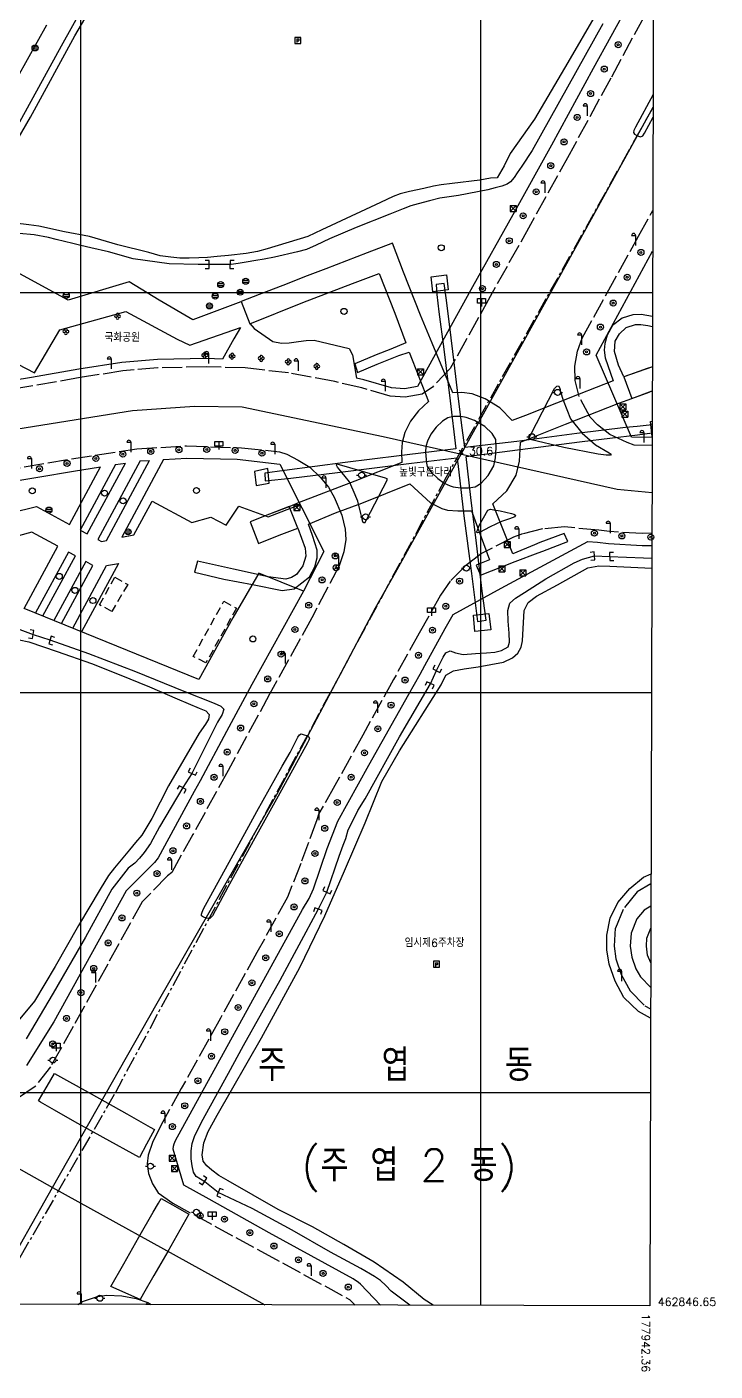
# Model space of a CAD drawing. Extents: x 177485 to 177960, y 562830 to 563419.
# Drawn here: x 177786.6 to 177958.7, y 562830.3 to 563166.4 of the extents above; entities that cross this region are included whole.
import ezdxf

# ---------------------------------------------------------------- set-up
doc = ezdxf.new("R2010")
doc.units = 0
for name, pattern in [('AAA004', [3, 2, -1]), ('AE001', [6, 5, -1]), ('AZ110', [6, 5, -1]), ('EA0018', [6.1, 4, -0.7, 0.7, -0.7])]:
    doc.linetypes.add(name, pattern=pattern)
doc.layers.get('0').update_dxf_attribs({"linetype": 'CONTINUOUS'})
for name, color, linetype in [('A0013115', 1, 'CONTINUOUS'), ('A0013118', 1, 'CONTINUOUS'), ('A0023210', 7, 'CONTINUOUS'), ('A0033324', 1, 'AE001'), ('A0043325', 30, 'CONTINUOUS'), ('A0053326', 30, 'CONTINUOUS'), ('A0063321', 7, 'CONTINUOUS'), ('AEH001', 7, 'CONTINUOUS'), ('AEH002', 3, 'CONTINUOUS'), ('AEH003', 1, 'CONTINUOUS'), ('B0014116', 7, 'AAA004'), ('B0024122', 7, 'CONTINUOUS'), ('C0076116', 7, 'CONTINUOUS'), ('C0223367', 7, 'CONTINUOUS'), ('C0226232', 7, 'CONTINUOUS'), ('C0256324', 1, 'CONTINUOUS'), ('C0393323', 7, 'CONTINUOUS'), ('C0413422', 7, 'CONTINUOUS'), ('C0430230', 7, 'CONTINUOUS'), ('C0433364', 7, 'CONTINUOUS'), ('C0493376', 1, 'CONTINUOUS'), ('C0523121', 1, 'CONTINUOUS'), ('C0536117', 7, 'CONTINUOUS'), ('D0015222', 3, 'CONTINUOUS'), ('D0015223', 3, 'CONTINUOUS'), ('D0023372', 3, 'CONTINUOUS'), ('E0022112', 5, 'CONTINUOUS'), ('F0027132', 7, 'CONTINUOUS'), ('F0027217', 7, 'CONTINUOUS'), ('G0018117', 7, 'EA0018'), ('G0036350', 7, 'AZ110'), ('H0010601', 7, 'CONTINUOUS'), ('H0017334', 7, 'CONTINUOUS'), ('H0037335', 7, 'CONTINUOUS'), ('H0049113', 7, 'CONTINUOUS'), ('H0049145', 7, 'CONTINUOUS'), ('H0049211', 7, 'CONTINUOUS')]:
    doc.layers.add(name, color=color, linetype=linetype)
doc.styles.add('NGSW', font='romans.shx', dxfattribs={"bigfont": 'ngsw.shx'})

# ---------------------------------------------------------------- blocks, each defined once
blk = doc.blocks.new('F0027217')
at = {"layer": 'F0027217'}
for points in [[(0.5, 0.5), (-0.5, -0.5)], [(-0.5, 0.5), (0.5, -0.5)]]:
    blk.add_lwpolyline(points, dxfattribs=at)
blk = doc.blocks.new('D0015222')
at = {"color": 3}
blk.add_circle((0, 0), 0.75, dxfattribs=at)
blk = doc.blocks.new('D0023372')
at = {"layer": 'D0023372'}
for radius in [0.75, 0.25]:
    blk.add_circle((0, 0), radius, dxfattribs=at)
blk = doc.blocks.new('C0223367')
at = {"layer": 'C0223367'}
blk.add_lwpolyline([(-1, 2.5), (0, 2.5), (0, 0)], dxfattribs=at)
blk.add_arc((-0.5, 2.5), 0.5, 0, 180, dxfattribs=at)
blk = doc.blocks.new('C0413422')
at = {"layer": 'C0413422'}
blk.add_lwpolyline([(-1, 2), (1, 2), (1, 0.8), (-1, 0.8)], close=True, dxfattribs=at)
blk.add_lwpolyline([(0, 2), (0, 0)], dxfattribs=at)
blk = doc.blocks.new('C0493376')
at = {"layer": 'C0493376'}
for points in [[(-1.25, 0), (-0.75, 0)], [(0.75, 0), (1.25, 0)]]:
    blk.add_lwpolyline(points, dxfattribs=at)
blk.add_circle((0, 0), 0.75, dxfattribs=at)
blk = doc.blocks.new('AEH002')
at = {"layer": 'AEH002'}
for points in [[(0.75, 0.75), (-0.75, -0.75)], [(-0.75, 0.75), (0.75, 0.75)], [(-0.75, 0.75), (-0.75, -0.75)], [(-0.75, 0.75), (0.75, -0.75)], [(0.75, 0.75), (0.75, -0.75)], [(-0.75, -0.75), (0.75, -0.75)]]:
    blk.add_lwpolyline(points, dxfattribs=at)
blk = doc.blocks.new('C0226232')
for points in [[(-0.71, 0.25), (0.71, 0.25)], [(-0.71, -0.25), (0.71, -0.25)]]:
    blk.add_lwpolyline(points)
blk.add_circle((0, 0), 0.75)
blk = doc.blocks.new('AEH001')
at = {"layer": 'AEH001'}
for points in [[(0.75, 0.75), (-0.75, -0.75)], [(-0.75, 0.75), (0.75, -0.75)], [(-0.75, 0.75), (0.75, 0.75)], [(-0.75, 0.75), (-0.75, -0.75)], [(0.75, 0.75), (0.75, -0.75)], [(-0.75, -0.75), (0.75, -0.75)]]:
    blk.add_lwpolyline(points, dxfattribs=at)
blk = doc.blocks.new('AEH003')
at = {"layer": 'AEH003'}
for points in [[(0.75, 0.75), (-0.75, -0.75)], [(-0.75, 0.75), (0.75, 0.75)], [(-0.75, 0.75), (-0.75, -0.75)], [(-0.75, 0.75), (0.75, -0.75)], [(0.75, 0.75), (0.75, -0.75)], [(-0.75, -0.75), (0.75, -0.75)]]:
    blk.add_lwpolyline(points, dxfattribs=at)
blk = doc.blocks.new('C0256324')
at = {"layer": 'C0256324'}
for points in [[(-0.02, 0.54), (-0.04, 0.13, -0.29), (-0.41, -0.4, 4.28)], [(-0.04, 0.07), (0.17, -0.21, 0.17), (0.4, -0.37, 0.12)]]:
    blk.add_lwpolyline(points, format="xyb", dxfattribs=at)
for points in [[(-0.27, 0.2), (-0.3, 0.04)], [(0.23, 0.16), (0.14, 0.01)]]:
    blk.add_lwpolyline(points, dxfattribs=at)
blk.add_circle((0, 0), 0.75, dxfattribs=at)
blk = doc.blocks.new('D0015223')
at = {"layer": 'D0015223'}
blk.add_circle((0, 0), 0.15, dxfattribs=at)
for centre, radius, start, end in [((-0.44, 0.03), 0.318, 52.64, 300.56), ((0.04, 0.43), 0.322, 327.8, 208.68), ((0.45, -0.01), 0.307, 230.51, 117.37), ((-0.01, -0.43), 0.326, 144.89, 35.11)]:
    blk.add_arc(centre, radius, start, end, dxfattribs=at)
blk = doc.blocks.new('C0433364')
at = {"layer": 'C0433364'}
blk.add_lwpolyline([(-0.75, 0.75), (-0.75, -0.75), (0.75, -0.75), (0.75, 0.75)], close=True, dxfattribs=at)
for points in [[(-0.27, 0.37), (-0.27, -0.54)], [(-0.27, 0.37), (0.25, 0.37)], [(-0.27, -0.08), (0.25, -0.08)]]:
    blk.add_lwpolyline(points, dxfattribs=at)
blk.add_arc((0.08, 0.15), 0.28, 306.83, 53.17, dxfattribs=at)

msp = doc.modelspace()

# ---------------------------------------------------------------- linework, layer by layer
at = {"layer": 'A0013115'}
for points in [[(177830.88, 563236.89), (177834.05, 563235.06), (177841.84, 563230.74), (177844.23, 563229.37), (177854.08, 563224.07), (177871.24, 563214.6), (177887.92, 563205.29), (177902.62, 563197.32), (177915.08, 563190.47), (177929.82, 563182.53), (177934.9, 563179.87), (177936.98, 563171.95), (177928.19, 563155.95), (177917.81, 563136.84), (177908.14, 563119.39), (177898.06, 563101.38), (177884.31, 563076.51), (177881.04, 563075.89), (177877.81, 563076.13), (177870.86, 563078.15), (177869.04, 563078.58)], [(177942.94, 563063.74), (177937.8, 563063.79), (177928.9, 563084.3), (177943.06, 563110.31)], [(177835.56, 563083.33), (177831.49, 563083.48), (177819.27, 563083.26), (177810.35, 563082.46), (177799.61, 563080.78), (177787.74, 563078.7), (177778.5, 563077.23)], [(177771.88, 563051.33), (177780.47, 563052.28), (177798.3, 563055.31), (177805.04, 563056.36)], [(177820.8, 563058.2), (177826.62, 563058.54), (177839.2, 563058.3), (177849.87, 563057.03), (177860.83, 563035.23), (177855.78, 563025.35), (177842.9, 563001.95), (177836.53, 562990.2), (177829.97, 562977.87), (177828.48, 562975.26), (177824.77, 562968.48), (177819.41, 562958.65), (177818.49, 562957.51), (177811.44, 562950.44), (177804.37, 562937.59), (177793.38, 562917.62), (177786.5, 562906.76)], [(177808.76, 563056.94), (177811.24, 563057.33)], [(177814.94, 563057.86), (177817.28, 563057.99)], [(177875.04, 562846.83), (177870.05, 562852.06), (177869.49, 562852.53), (177868.17, 562853.38), (177847.23, 562864.93), (177832.19, 562873.33), (177825.86, 562876.78), (177823.21, 562885.82), (177823.27, 562886.55), (177823.42, 562887.13), (177823.81, 562887.99), (177855.52, 562945.7), (177857.2, 562948.5), (177858.28, 562950.9), (177861.72, 562961.01), (177864.34, 562967.79), (177872.13, 562981.79), (177882.09, 562999.53), (177884.95, 563004.59), (177886.14, 563006.76), (177891.18, 563016.02), (177893.18, 563019.51), (177905.17, 563026.05), (177926.89, 563037.77), (177929.29, 563037.56), (177932.03, 563037.22), (177940.46, 563036.71), (177942.87, 563036.73)], [(177942.55, 562918.57), (177939.5, 562920.27), (177935.89, 562923.77), (177933.65, 562927.85), (177932.19, 562932.08), (177931.58, 562935.62), (177931.61, 562939.32), (177932.47, 562943.53), (177934.34, 562947.45), (177937.32, 562950.96), (177940.73, 562953.82), (177942.65, 562954.67)], [(177942.59, 562932.37), (177941.8, 562934.3), (177941.5, 562936.57), (177941.58, 562938.56), (177942.61, 562941.06)], [(177816.48, 562846.99), (177816.84, 562847.48), (177817.71, 562846.98)]]:
    msp.add_lwpolyline(points, dxfattribs=at)
at = {"layer": 'A0013118'}
for points in [[(177840.08, 563097.64), (177828.14, 563093.17), (177819.71, 563098.04), (177812.21, 563102.61), (177796.94, 563098.03), (177780.27, 563107.11), (177778.37, 563104.29), (177772.88, 563105.24), (177765.16, 563106.95), (177758.37, 563107.9), (177757.24, 563108.16), (177756.59, 563108.49), (177756.26, 563108.86), (177756.3, 563109.38), (177756.68, 563110.34), (177765.15, 563123.68), (177773.84, 563136.92), (177784.33, 563153.91), (177791.61, 563166.9)], [(177778.5, 563077.23), (177782.24, 563083.16), (177788.55, 563079.89), (177794.83, 563090.65), (177811.33, 563095.27), (177824.23, 563088.35), (177827.35, 563086.82), (177840.01, 563091.24), (177838.36, 563088.43), (177835.56, 563083.33)], [(177842.37, 563092.27), (177843.44, 563091), (177848.12, 563087.71), (177850.31, 563087.3), (177852.18, 563087.36), (177854.52, 563087.7), (177856.47, 563088.01), (177858.47, 563088.04), (177867.19, 563086.01), (177868.02, 563084.43), (177869.04, 563078.57)], [(177771.88, 563051.33), (177772.53, 563049.18), (177772.63, 563048.07), (177772.62, 563046.97), (177772.51, 563046.02), (177772.22, 563045.21), (177771.92, 563044.55), (177776.09, 563043.31), (177789.03, 563046.48), (177797.3, 563042.02), (177805.04, 563056.36)], [(177808.76, 563056.94), (177799.94, 563040.59), (177801.7, 563039.64), (177811.24, 563057.33)], [(177814.94, 563057.86), (177804.34, 563038.22), (177805.25, 563037.73), (177806.49, 563037.99), (177817.28, 563057.99)], [(177820.8, 563058.2), (177810.33, 563038.79), (177813.4, 563039.42), (177817.93, 563047.81), (177827.83, 563042.47), (177832.65, 563043.79), (177836.41, 563041.85), (177839.61, 563046.56), (177846.93, 563043.93), (177854.93, 563046.97)], [(177855.78, 563025.35), (177844.61, 563029.82), (177838.1, 563018.62), (177829.63, 563003.27), (177785.95, 563021), (177794.35, 563036.53), (177787.84, 563040.05), (177774.45, 563036.37), (177767.38, 563039.56), (177763.66, 563038.13), (177759.94, 563038.47), (177758.09, 563039.08), (177756.55, 563040.01), (177755.42, 563041.04), (177754.68, 563042.05), (177754.19, 563043.03), (177753.27, 563044.5), (177751.54, 563050.46)], [(177790.61, 563019.11), (177798.75, 563034.15), (177796.99, 563035.1), (177788.74, 563019.87)], [(177795.27, 563017.22), (177803.14, 563031.77), (177801.38, 563032.72), (177793.4, 563017.97)], [(177798.07, 563016.08), (177806.54, 563031.74), (177809.55, 563032.26), (177800.3, 563015.17)]]:
    msp.add_lwpolyline(points, dxfattribs=at)
at = {"layer": 'A0023210'}
for points in [[(177776.38, 562847.09), (177777.39, 562848.91), (177779.96, 562853.09), (177793.02, 562876.25), (177819.17, 562922.36), (177849.11, 562974.51), (177873.8, 563021.18), (177878.76, 563029.98), (177919.85, 563104.09), (177943.16, 563146.28)], [(177942.9, 563049.92), (177934.21, 563050.7), (177875.68, 563063.86), (177840.46, 563071.31), (177828.52, 563071.5), (177813, 563070.39), (177782.29, 563065.52), (177765.3, 563063.68), (177745.65, 563063.04), (177727.52, 563064.05), (177720.66, 563065.4), (177697.17, 563071.72), (177661.31, 563086.79), (177657.71, 563085.85), (177654.54, 563082.78), (177621.11, 563021.7), (177599.17, 562984.75)], [(177501.72, 563039.41), (177513.06, 563033.13), (177559.68, 563007.47), (177599.17, 562984.75), (177647.08, 562956.68), (177664.95, 562947.14), (177720.91, 562916.81), (177793.02, 562876.25), (177833.42, 562853.88), (177846.14, 562846.91)], [(177942.63, 562946.59), (177940.91, 562945.59), (177939.14, 562943.4), (177937.65, 562939.8), (177937.47, 562936.59), (177937.84, 562933.86), (177938.88, 562930.94), (177940.01, 562928.9), (177942.57, 562926.27)]]:
    msp.add_lwpolyline(points, dxfattribs=at)
at = {"layer": 'A0033324'}
for points in [[(177940.83, 563168.8), (177932.58, 563153.55), (177922.19, 563134.43), (177912.51, 563116.96), (177902.43, 563098.95), (177892.48, 563080.96), (177887.99, 563076.35), (177885.46, 563074.59), (177881.16, 563073.78), (177877.44, 563074.05), (177870.33, 563076.12), (177863.58, 563077.69), (177852.05, 563079.86), (177841.23, 563081.11), (177831.47, 563081.38), (177819.38, 563081.16), (177810.61, 563080.37), (177799.95, 563078.71), (177788.09, 563076.63), (177777.43, 563074.94)], [(177942.93, 563061.74), (177938.4, 563061.78), (177936.65, 563062.49), (177932.36, 563064.45), (177929.29, 563066.93), (177927.47, 563068.78), (177924.68, 563073.96), (177923.69, 563077.99), (177923.64, 563081.55), (177924.3, 563085.28), (177925.48, 563088.58), (177931.6, 563099.75), (177939.51, 563114.05), (177943.09, 563120.46)], [(177780.04, 563055.35), (177797.8, 563058.37), (177814.15, 563060.92), (177826.56, 563061.64), (177840.3, 563061.14), (177849.76, 563060.17), (177851.62, 563059.58), (177854.41, 563058.08), (177857.39, 563056.28), (177859.92, 563053.79), (177861.99, 563051.35), (177863.47, 563048.79), (177865.37, 563044.28), (177866.17, 563040.83), (177866.37, 563038.25), (177865.85, 563035.18), (177864.68, 563031.65), (177857.83, 563018.63), (177847.29, 562999.55), (177836.96, 562980.52), (177828.12, 562964.52), (177822.83, 562955.02), (177821.81, 562954.11), (177815.47, 562947.65), (177806.84, 562932.1), (177798.23, 562916.48), (177792.52, 562906.43), (177788.67, 562901.45), (177784.48, 562898.64)], [(177942.88, 563039.81), (177940.54, 563039.71), (177932.31, 563040.21), (177929.61, 563040.54), (177921.06, 563041.36), (177915.54, 563040.89), (177910.51, 563039.64), (177908.29, 563038.85), (177900.27, 563034.71), (177896.09, 563031.52), (177892.47, 563027.82), (177890.06, 563024.31), (177884.71, 563014.85), (177878.27, 563003.21), (177870.58, 562989.32), (177863.64, 562976.75), (177859.65, 562969.71), (177859.1, 562968.12), (177855.07, 562957.25), (177851.81, 562948.85), (177844.1, 562934.95), (177835.05, 562918.57), (177825.23, 562900.97), (177820.01, 562891.57), (177818.04, 562887.45), (177816.91, 562884.35), (177816.73, 562882.13), (177817.04, 562879.73), (177818.04, 562877.19), (177819.43, 562874.94), (177823.09, 562872.32), (177845.27, 562860.24), (177867.3, 562848.24), (177868.65, 562846.85)], [(177942.64, 562952.11), (177939.2, 562950.11), (177935.66, 562945.73), (177933.72, 562941.04), (177933.43, 562936.61), (177933.87, 562933.41), (177935.18, 562929.52), (177937.44, 562925.43), (177941.09, 562921.68), (177942.56, 562920.92)], [(177799.33, 562847.03), (177800.51, 562847.73), (177804.26, 562848.98), (177806.65, 562849.35), (177810.37, 562849.17), (177813.91, 562848.48), (177816.84, 562847.48)]]:
    msp.add_lwpolyline(points, dxfattribs=at)
at = {"layer": 'A0043325'}
for points in [[(177790, 562897.59), (177789.5, 562897.88), (177791.66, 562901.56), (177793.51, 562904.71), (177802.68, 562899.68), (177811.6, 562894.65), (177817.46, 562891.36), (177818.55, 562890.75), (177816.55, 562887.07), (177814.75, 562883.75), (177805.68, 562888.71), (177798.63, 562892.69), (177793.49, 562895.59), (177790, 562897.59)], [(177819.54, 562872.31), (177820.21, 562873.46), (177823.79, 562871.45), (177827.14, 562869.57), (177821.84, 562860.24), (177818.33, 562854.2), (177815.79, 562849.7), (177814.97, 562848.26), (177807.6, 562851.46), (177810.89, 562857.17), (177814.63, 562863.83), (177818.23, 562870.05), (177819.54, 562872.31)]]:
    msp.add_lwpolyline(points, dxfattribs=at)
at = {"layer": 'A0053326'}
for points in [[(177918.53, 563075.94), (177919.1, 563076.55), (177919.54, 563076.66), (177919.89, 563076.06), (177920.05, 563075.17), (177920.68, 563073.09), (177922.53, 563068.41), (177925.47, 563064.83), (177928.81, 563061.87), (177932.16, 563059.91), (177932.69, 563059.53), (177932.49, 563059.28), (177931.43, 563059.31), (177929.47, 563059.55), (177920.86, 563061.25), (177912.44, 563063.21), (177912.13, 563063.54), (177912.5, 563064.28), (177918.53, 563075.94)], [(177864.67, 563055.82), (177864.26, 563056.33), (177864, 563056.78), (177864.12, 563057.11), (177876.21, 563053.67), (177876.57, 563053.44), (177876.57, 563053.02), (177871.4, 563043.04), (177871, 563042.32), (177870.64, 563042.56), (177870.43, 563043.43), (177870.11, 563044.71), (177869.34, 563047.85), (177868.22, 563050.53), (177867.24, 563052.61), (177866.18, 563053.97), (177864.67, 563055.82)], [(177899.76, 563039.98), (177899.33, 563039.91), (177899.02, 563040.07), (177899.27, 563040.53), (177899.7, 563041.7), (177901.83, 563045.6), (177902.49, 563045.82), (177903.38, 563045.66), (177904.95, 563045.37), (177907.8, 563044.75), (177908.37, 563044.58), (177908.75, 563044.28), (177908.59, 563043.9), (177907.24, 563043.41), (177905.28, 563042.73), (177902.46, 563041.42), (177899.76, 563039.98)]]:
    msp.add_lwpolyline(points, dxfattribs=at)
at = {"layer": 'A0063321'}
for points in [[(177943.02, 563093.99), (177940.16, 563094.49), (177938.07, 563094.39), (177935.42, 563093.57), (177933.01, 563091.69), (177931.67, 563089.35), (177931.09, 563087.27), (177930.96, 563085.6), (177931.15, 563083.68), (177933.18, 563077.9), (177924.69, 563074.55), (177918.99, 563072.31), (177911.31, 563069.19), (177907.9, 563067.94), (177904.88, 563071.16), (177901.16, 563073.41), (177897.94, 563074.62), (177895.35, 563074.98), (177893.07, 563074.87), (177887.93, 563087.31), (177885.06, 563094.31), (177880.74, 563105.04), (177878, 563112.35), (177871.67, 563109.9), (177861.32, 563105.87), (177856.73, 563104.17), (177850.58, 563101.7), (177844.73, 563099.49), (177840.23, 563097.69), (177842.4, 563092.13), (177855.64, 563097.5), (177867.99, 563102.2), (177874.71, 563104.77), (177878.57, 563094.82), (177881.35, 563087.41), (177877.64, 563085.85), (177873.95, 563084.4), (177868.57, 563082.16), (177869.3, 563080.02), (177874.23, 563082.06), (177879.57, 563084.24), (177882.22, 563085.05), (177887.05, 563072.7), (177884.54, 563070.39), (177882.49, 563067.8), (177881.1, 563064.95), (177880.43, 563062.47), (177880.27, 563060.17), (177880.38, 563057.45), (177868.61, 563052.82), (177854.72, 563047.51), (177852.33, 563046.52), (177847.25, 563044.57), (177842.44, 563042.67), (177844.55, 563037.22), (177849.68, 563039.29), (177854.35, 563041.06), (177856.19, 563036.03), (177856.39, 563034.04), (177855.63, 563031.61), (177854.04, 563029.5), (177852.8, 563028.7), (177851.34, 563028.3), (177846.98, 563028.88), (177838.26, 563030.84), (177829.26, 563032.83), (177828.49, 563030.03), (177835.83, 563028.34), (177843.06, 563026.95), (177850.41, 563025.45), (177853.41, 563025.93), (177857.28, 563028.93), (177858.57, 563031.4), (177859.2, 563033.65), (177859.21, 563035.53), (177857.99, 563039.21), (177857.04, 563042.08), (177863.8, 563044.91), (177870.35, 563047.34), (177882.38, 563052.13), (177887.53, 563047.36), (177890.37, 563045.94), (177891.8, 563045.6), (177894.38, 563045.42), (177895.92, 563045.38), (177897.77, 563045.36), (177902.26, 563033.13), (177898.98, 563031.81), (177900, 563029.29), (177908.71, 563032.7), (177914.44, 563034.93), (177915.64, 563035.34), (177921.88, 563037.74), (177920.95, 563039.75), (177914.84, 563037.49), (177913.55, 563036.92), (177908.12, 563034.67), (177903.13, 563047.15), (177906.61, 563050.42), (177908.98, 563054.35), (177909.76, 563057.79), (177909.91, 563060.84), (177910.02, 563062.59), (177921.28, 563067.05), (177934.6, 563072.33), (177937.86, 563073.45), (177942.15, 563075.08), (177942.97, 563075.38)], [(177942.99, 563081.43), (177941.43, 563080.88), (177939.59, 563080.23), (177935.84, 563078.88), (177934.49, 563081.84), (177933.49, 563085.2), (177933.7, 563087.85), (177934.8, 563089.64), (177936.43, 563091.24), (177938.76, 563091.98), (177940.1, 563091.97), (177941.84, 563091.7), (177943.01, 563091.44)], [(177886.72, 563056.46), (177887.89, 563054.87), (177889.33, 563053.5), (177890.98, 563052.34), (177892.43, 563051.62), (177893.2, 563051.37), (177895.04, 563051.16), (177897, 563051.16), (177898.69, 563051.43), (177900.21, 563052.32), (177901.9, 563054.23), (177903.34, 563056.62), (177903.79, 563058.61), (177903.92, 563061.18), (177903.82, 563063.21), (177902.97, 563064.75), (177901.07, 563066.45), (177898.53, 563067.99), (177896.45, 563068.77), (177895.08, 563068.96), (177893.25, 563068.99), (177891.85, 563068.62), (177890.55, 563067.85), (177888.95, 563066.3), (177887.6, 563064.59), (177886.74, 563062.83), (177886.37, 563061.47), (177886.28, 563060.08), (177886.51, 563057.35), (177886.72, 563056.46)]]:
    msp.add_lwpolyline(points, dxfattribs=at)
at = {"layer": 'B0014116'}
for points in [[(177808.63, 563028.84), (177811.83, 563026.99), (177807.87, 563020.24), (177804.81, 563021.9), (177808.63, 563028.84)], [(177835.89, 563022.79), (177839, 563021.07), (177831.38, 563007.38), (177828.21, 563009.01), (177835.89, 563022.79)]]:
    msp.add_lwpolyline(points, dxfattribs=at)
at = {"layer": 'B0024122'}
msp.add_lwpolyline([(177816.51, 562846.99), (177816.85, 562847.46), (177817.66, 562846.98)], dxfattribs=at)
at = {"layer": 'C0076116'}
for points in [[(177831.2, 563105.97), (177832.2, 563105.96), (177832.22, 563107.96), (177831.22, 563107.97)], [(177838.46, 563107.98), (177837.46, 563108.01), (177837.4, 563106.01), (177838.4, 563105.98)], [(177927.64, 563033.03), (177928.64, 563033.14), (177928.4, 563035.13), (177927.41, 563035.01)], [(177933.31, 563034.96), (177932.31, 563034.95), (177932.34, 563032.95), (177933.34, 563032.96)], [(177787.01, 563013.69), (177787.99, 563013.49), (177788.39, 563015.45), (177787.41, 563015.65)], [(177793.61, 563013.77), (177792.66, 563014.06), (177792.08, 563012.15), (177793.03, 563011.86)], [(177888.57, 563006.82), (177888.11, 563005.93), (177889.89, 563005.02), (177890.35, 563005.91)], [(177888, 563000.87), (177888.44, 563001.78), (177886.63, 563002.64), (177886.2, 563001.74)], [(177827.41, 562981.08), (177826.97, 562980.18), (177828.76, 562979.29), (177829.2, 562980.18)], [(177825.95, 562974.84), (177826.43, 562975.72), (177824.68, 562976.69), (177824.2, 562975.81)], [(177861.03, 562951.37), (177860.63, 562950.45), (177862.46, 562949.65), (177862.86, 562950.57)], [(177860.15, 562944.54), (177860.47, 562945.49), (177858.58, 562946.14), (177858.26, 562945.19)], [(177829.7, 562877.46), (177830.55, 562876.92), (177831.62, 562878.61), (177830.77, 562879.15)], [(177835.75, 562875.62), (177834.82, 562875.99), (177834.07, 562874.14), (177835, 562873.76)]]:
    msp.add_lwpolyline(points, dxfattribs=at)
at = {"layer": 'C0393323'}
for points in [[(177942.99, 563081.42), (177935.84, 563078.88), (177937.86, 563073.45), (177942.97, 563075.37)], [(177842.44, 563042.67), (177844.55, 563037.22), (177849.68, 563039.29), (177854.35, 563041.06), (177852.18, 563046.46), (177847.25, 563044.57), (177842.44, 563042.67)]]:
    msp.add_lwpolyline(points, dxfattribs=at)
at = {"layer": 'C0430230'}
for points in [[(177775.98, 563123.88), (177787.54, 563143.85), (177798.65, 563164.16), (177812.22, 563187.33)], [(177928.98, 563169.62), (177921.85, 563157.46), (177913.53, 563143.27), (177907.41, 563134.71), (177905.96, 563131.68)], [(177905.96, 563131.68), (177904.22, 563128.68), (177902.52, 563128.52), (177899.88, 563128.08), (177892.94, 563127.25), (177890.18, 563126.87), (177888.25, 563126.57), (177885.82, 563126), (177882.31, 563125.26), (177879.95, 563124.63), (177878.23, 563124), (177874.99, 563122.51), (177862.67, 563116.7), (177860.4, 563115.61), (177856.9, 563113.94), (177846.72, 563110.87), (177844.27, 563110.22), (177841.41, 563109.75), (177837.06, 563109.22), (177834.17, 563108.97), (177831.8, 563108.73), (177829.62, 563108.63), (177827.18, 563108.54), (177824.84, 563108.59), (177822.62, 563108.85), (177819.91, 563109.17), (177817.07, 563109.94), (177809.39, 563111.89), (177802.29, 563113.94), (177796.05, 563115.14), (177789.65, 563116.54), (177787.15, 563116.9), (177783.72, 563117.28)], [(177888.19, 562846.79), (177885.9, 562848.27), (177880.72, 562852.54), (177873.44, 562857.56), (177865.84, 562862), (177858.06, 562866.38), (177849.42, 562870.74), (177836.96, 562877.91), (177834.57, 562879.25), (177832.89, 562880.57), (177831.61, 562881.67), (177830.67, 562882.81), (177830.44, 562884.37), (177830.85, 562887.37), (177831.96, 562890.26), (177834.2, 562894.3), (177845.24, 562913.68), (177854.88, 562931.2), (177861.1, 562944.19), (177866.03, 562955.4), (177871.18, 562967.43), (177875.36, 562977.76), (177879.78, 562985.41), (177890.23, 563001.93), (177891.39, 563004.35), (177893.25, 563005.37), (177895.9, 563005.88), (177899.46, 563006.44), (177905.79, 563007.59), (177908.04, 563008.66), (177909.37, 563009.84), (177910.18, 563011.28), (177910.56, 563012.89), (177910.9, 563020.47), (177911.97, 563022.52), (177913.99, 563024.05), (177919.26, 563026.9), (177926.87, 563031.16), (177929.59, 563031.65), (177932.39, 563031.58), (177942.85, 563031.07)], [(177779.77, 563014.15), (177787.11, 563012.66), (177794.22, 563010.27), (177802.79, 563007.23), (177809.7, 563004.52), (177817.29, 563001.38), (177824.22, 562998.39), (177829.69, 562996.09), (177831.36, 562995.4), (177832.23, 562994.52), (177832.04, 562993.29), (177831.29, 562992.07), (177829.72, 562989.84), (177822.05, 562976.61), (177817.89, 562968.51), (177815.4, 562964.34), (177813.77, 562962.46), (177812.24, 562960.65), (177808.49, 562956.19), (177807, 562954.21), (177804.96, 562950.85), (177799.55, 562941.73), (177793.69, 562931.52), (177788.49, 562922.81), (177780.67, 562913.43)]]:
    msp.add_lwpolyline(points, dxfattribs=at)
at = {"layer": 'C0523121'}
for points in [[(177943.17, 563149.48), (177938.75, 563141.27), (177938.36, 563140.47), (177938.3, 563139.95), (177938.55, 563139.52), (177939.27, 563139.18), (177940.05, 563138.92), (177940.63, 563139.11), (177940.99, 563139.8), (177943.15, 563143.78)], [(177854.4, 562988.8), (177854.74, 562989.43), (177855.16, 562989.65), (177855.91, 562989.44), (177856.57, 562989.22), (177857.1, 562988.91), (177857.27, 562988.56), (177857.14, 562988.09), (177856.79, 562987.38), (177850.28, 562975.54), (177843.62, 562963.53), (177836.87, 562951.35), (177832.99, 562944.19), (177832.4, 562943.49), (177831.5, 562943.6), (177830.75, 562943.83), (177830.29, 562944.16), (177830.28, 562944.59), (177830.45, 562945.1), (177830.78, 562945.86), (177837.7, 562958.52), (177844.14, 562970.25), (177850.47, 562981.56), (177852.42, 562985), (177854.4, 562988.8)]]:
    msp.add_lwpolyline(points, dxfattribs=at)
at = {"layer": 'C0536117'}
for points in [[(177887.69, 563103.93), (177891.54, 563104.41), (177891.98, 563100.62), (177888.14, 563100.17), (177887.69, 563103.93)], [(177942.95, 563066.86), (177939.15, 563066.47), (177936.3, 563066.23), (177924.12, 563064.69), (177909.08, 563062.74), (177896.14, 563061.21), (177895.42, 563066.15), (177894.47, 563074.05), (177893.46, 563082.52), (177892.32, 563091.39), (177891.47, 563098.61), (177890.94, 563102.22), (177888.9, 563102.02), (177889.08, 563099.49), (177889.62, 563095.15), (177890.87, 563085.81), (177892.46, 563072.93), (177893.86, 563060.93), (177879.67, 563059.13), (177866.17, 563057.5), (177851.02, 563055.5), (177846.11, 563054.8), (177846.22, 563052.9), (177852.59, 563053.6), (177864.24, 563055), (177882.77, 563057.32), (177894.11, 563058.64), (177894.35, 563057.24), (177895.89, 563044.14), (177897.75, 563029.77), (177898.65, 563022.36), (177899.27, 563017.73), (177901.42, 563018.07), (177900.44, 563025.3), (177899.03, 563037.28), (177897.6, 563048.77), (177896.43, 563058.98), (177911.83, 563060.99), (177925.48, 563062.76), (177939.31, 563064.39), (177942.94, 563064.87)], [(177942.94, 563063.99), (177942.91, 563063.99), (177942.55, 563067.75), (177942.95, 563067.8)], [(177843.55, 563055.25), (177843.97, 563051.7), (177847.2, 563052.33), (177846.82, 563055.96), (177843.55, 563055.25)], [(177898.27, 563019.29), (177902.13, 563019.76), (177902.63, 563015.69), (177898.6, 563015.24), (177898.27, 563019.29)]]:
    msp.add_lwpolyline(points, dxfattribs=at)
at = {"layer": 'E0022112'}
for points in [[(177776.76, 563128.04), (177795.29, 563161.68), (177814.39, 563195.99)], [(177930.58, 563167.16), (177912.92, 563135.44), (177910.34, 563131.54), (177909.21, 563129.93), (177908.46, 563128.74), (177907.52, 563127.64), (177906.67, 563127.07), (177905.32, 563126.57), (177903.65, 563126.13), (177901.85, 563125.67), (177894.54, 563124.21), (177889.87, 563123.52), (177887.31, 563122.91), (177884.48, 563122.15), (177882.59, 563121.61), (177880.73, 563120.93), (177877.37, 563119.59), (177868.96, 563116.2), (177862.3, 563113.39), (177858.96, 563111.85), (177856.49, 563110.76), (177854.31, 563110.12), (177848.55, 563108.79), (177845.92, 563108.34), (177843.84, 563107.96), (177841.42, 563107.58), (177839.46, 563107.19), (177837.69, 563107), (177834.41, 563106.97), (177832.37, 563106.95), (177829.48, 563106.99), (177822.19, 563107.13), (177813.21, 563108.36), (177807, 563110.15), (177802.63, 563111.12), (177800.12, 563111.7), (177798.08, 563112.22), (177793.95, 563113.25), (177792.03, 563113.7), (177788.47, 563114.38), (177784.7, 563114.73)], [(177882.37, 562846.81), (177877.66, 562850.36), (177876.36, 562851.78), (177875.02, 562853.02), (177873.55, 562853.98), (177870.13, 562855.97), (177862.55, 562860.05), (177852.96, 562865.61), (177842.93, 562870.99), (177834.44, 562874.97), (177831.13, 562877.68), (177828.93, 562879.01), (177828.3, 562880.05), (177827.93, 562881.68), (177827.73, 562883.41), (177827.72, 562885.4), (177827.95, 562887.27), (177828.56, 562888.97), (177830.31, 562892.57), (177837.01, 562904.84), (177840.81, 562911.77), (177849.96, 562928.1), (177859.46, 562945.76), (177861.59, 562950.05), (177864.73, 562959.05), (177865.69, 562961.8), (177866.35, 562963.45), (177866.97, 562965.66), (177868.07, 562967.89), (177869.34, 562970.48), (177871.21, 562973.37), (177879.77, 562988.94), (177887.53, 563002.19), (177889.01, 563005.49), (177890.67, 563008.82), (177891.34, 563009.88), (177892.4, 563010.42), (177893.79, 563009.94), (177895.72, 563009.48), (177898.77, 563009.76), (177901.52, 563009.86), (177903.62, 563010.09), (177905.28, 563010.52), (177906.95, 563011.36), (177907.31, 563012.55), (177907.15, 563014.8), (177906.91, 563017.78), (177906.89, 563020.49), (177907.33, 563022.35), (177908.76, 563023.57), (177911.05, 563025.02), (177916.35, 563028.37), (177923.42, 563032.38), (177925.52, 563033.32), (177928.5, 563034.18), (177932.29, 563033.94), (177940.76, 563033.65), (177942.86, 563033.58)], [(177784.88, 563015.74), (177788.23, 563014.46), (177792.35, 563013.14), (177801.99, 563009.74), (177813.76, 563005.27), (177825.86, 563000.34), (177833.44, 562997.34), (177835.14, 562996.58), (177835.83, 562995.83), (177835.42, 562994.48), (177834.28, 562992.56), (177827.87, 562979.71), (177825.58, 562976.22), (177819.81, 562966.44), (177817.52, 562962.24), (177815.95, 562959.96), (177814.8, 562958.56), (177813.61, 562957.34), (177811.94, 562956.05), (177807.89, 562950.8), (177801.28, 562938.85), (177793.18, 562924.78), (177786.42, 562913.37)]]:
    msp.add_lwpolyline(points, dxfattribs=at)
at = {"layer": 'G0018117'}
msp.add_lwpolyline([(177943.16, 563146.27), (177891.42, 563053.79), (177808.47, 562899.48), (177785.17, 562859.29), (177778.1, 562847.09)], dxfattribs=at)
at = {"layer": 'G0036350'}
msp.add_lwpolyline([(177816.51, 562846.99), (177816.85, 562847.46), (177817.66, 562846.98)], dxfattribs=at)
at = {"layer": 'H0017334'}
msp.add_lwpolyline([(177502.71, 563402.79), (177943.84, 563401.6), (177942.36, 562846.65), (177501.2, 562847.83), (177502.71, 563402.79)], dxfattribs=at)
at = {"layer": 'H0037335'}
for points in [[(177800, 563401.99), (177800, 562847.03)], [(177900, 563401.72), (177900, 562846.76)], [(177501.89, 563100), (177943.04, 563100)], [(177501.61, 563000), (177942.77, 563000)], [(177501.34, 562900), (177942.5, 562900)]]:
    msp.add_lwpolyline(points, dxfattribs=at)

# ---------------------------------------------------------------- block references
at = {"layer": 'AEH001'}
for p in [(177885.05, 563080.11), (177935.58, 563071.42), (177854.09, 563046.19), (177905.36, 563030.92)]:
    msp.add_blockref('AEH001', p, dxfattribs=at)
at = {"layer": 'AEH002'}
for p in [(177906.65, 563036.99), (177822.97, 562883.6)]:
    msp.add_blockref('AEH002', p, dxfattribs=at)
at = {"layer": 'AEH003'}
for p in [(177908.18, 563120.96), (177936.08, 563069.56), (177910.58, 563029.88), (177823.49, 562880.95)]:
    msp.add_blockref('AEH003', p, dxfattribs=at)
at = {"layer": 'C0223367'}
for p in [(177926.73, 563144.16), (177916.14, 563124.89), (177938.79, 563111.73), (177925.28, 563086.87), (177807.71, 563080.86), (177832.06, 563082.2), (177854.43, 563080.4), (177876.23, 563075.29), (177924.88, 563075.95), (177812.62, 563060.03), (177848.58, 563059.56), (177940.88, 563062.46), (177787.74, 563055.94), (177861.39, 563051.14), (177932.44, 563039.8), (177909.59, 563038.43), (177864.5, 563031.68), (177851.17, 563007.21), (177874.27, 562994.88), (177835.62, 562979.06), (177859.61, 562968.07), (177822.76, 562955.67), (177847.58, 562940.13), (177803.8, 562927.52), (177935.3, 562927.8), (177832.51, 562912.9), (177821.14, 562892.33), (177857.66, 562854.19), (177800.16, 562847.15)]:
    msp.add_blockref('C0223367', p, dxfattribs=at)
at = {"layer": 'C0226232'}
for p in [(177788.67, 563161.11), (177835.09, 563101.95), (177841.34, 563102.78), (177796.48, 563099.27), (177833.71, 563099.09), (177839.96, 563100.05), (177832.26, 563096.61), (177792.13, 563045.6), (177811.93, 563040.14)]:
    msp.add_blockref('C0226232', p, dxfattribs=at)
at = {"layer": 'C0256324'}
for p in [(177863.93, 563031.18), (177829.96, 562869.15)]:
    msp.add_blockref('C0256324', p, dxfattribs=at)
at = {"layer": 'C0413422'}
for p in [(177900.28, 563096.5), (177834.65, 563060.74), (177887.8, 563019.16), (177793.92, 562910.31), (177832.93, 562868.17)]:
    msp.add_blockref('C0413422', p, dxfattribs=at)
at = {"layer": 'C0433364'}
for p in [(177854.37, 563163.01), (177889.01, 562932.04)]:
    msp.add_blockref('C0433364', p, dxfattribs=at)
at = {"layer": 'C0493376'}
for p in [(177919.28, 563075), (177912.86, 563063.93), (177870.3, 563054.32), (177871.28, 563043.9), (177896.49, 563031.07), (177793.12, 562908.06), (177817.52, 562881.57), (177829.02, 562870.07), (177804.87, 562848.55)]:
    msp.add_blockref('C0493376', p, dxfattribs=at)
at = {"layer": 'D0015222'}
for p in [(177890.22, 563111.16), (177865.9, 563095.25), (177787.98, 563050.39), (177806.04, 563049.82), (177829.01, 563050.48), (177810.66, 563047.89), (177794.73, 563029), (177798.65, 563025.52), (177803.15, 563022.97), (177843.12, 563013.37)]:
    msp.add_blockref('D0015222', p, dxfattribs=at)
at = {"layer": 'D0015223'}
for p in [(177809.28, 563094.06), (177796.37, 563090.23), (177831.08, 563084.3), (177837.91, 563084.04), (177845.21, 563083.51), (177851.95, 563082.67), (177859.1, 563081.51)]:
    msp.add_blockref('D0015223', p, dxfattribs=at)
at = {"layer": 'D0023372'}
for p in [(177934.45, 563161.93), (177930.96, 563155.84), (177927.55, 563149.7), (177924.19, 563143.75), (177920.9, 563137.62), (177917.58, 563131.68), (177913.95, 563125.14), (177910.68, 563119.14), (177907.22, 563112.91), (177940.13, 563110), (177903.99, 563107), (177936.7, 563103.78), (177900.51, 563100.94), (177933.19, 563097.35), (177930, 563091.33), (177926.54, 563085.12), (177803.87, 563058.47), (177810.62, 563059.56), (177817.57, 563060.27), (177824.64, 563060.66), (177831.59, 563060.74), (177838.69, 563060.52), (177845.4, 563059.81), (177789.78, 563055.92), (177796.66, 563057.26), (177928.5, 563039.82), (177935.36, 563039.11), (177942.6, 563038.82), (177863.71, 563034.12), (177860.42, 563028.13), (177894.8, 563027.83), (177857.07, 563021.8), (177891.34, 563021.54), (177853.64, 563015.74), (177888.02, 563015.55), (177850.17, 563009.56), (177884.52, 563009.29), (177846.82, 563003.36), (177881.17, 563003.09), (177843.39, 562997.15), (177877.66, 562996.83), (177840.05, 562991.1), (177874.36, 562990.89), (177836.71, 562985.09), (177871.01, 562984.9), (177833.42, 562978.78), (177867.69, 562978.79), (177830, 562972.77), (177864.22, 562972.48), (177826.55, 562966.63), (177861.09, 562966.04), (177823.15, 562960.42), (177858.65, 562959.74), (177819.17, 562954.7), (177856.15, 562952.88), (177814.1, 562949.83), (177853.42, 562946.37), (177810.39, 562943.62), (177806.95, 562937.37), (177849.71, 562939.66), (177803.32, 562931.01), (177846.32, 562933.65), (177842.89, 562927.41), (177800.13, 562924.95), (177839.45, 562921.23), (177796.53, 562918.51), (177836.08, 562915.17), (177793.09, 562912.13), (177832.76, 562909.05), (177829.39, 562902.92), (177826.07, 562896.67), (177823, 562891.46), (177836.02, 562868.32), (177842.36, 562864.94), (177848.39, 562861.61), (177854.52, 562858.17), (177860.67, 562854.78), (177866.97, 562851.34)]:
    msp.add_blockref('D0023372', p, dxfattribs=at)
at = {"layer": 'F0027217'}
msp.add_blockref('F0027217', (177895.17, 563060.04, 30.6), dxfattribs=at)

# ---------------------------------------------------------------- texts
at = {"layer": 'F0027132', "style": 'NGSW'}
msp.add_text('30.6', height=2, dxfattribs=at).set_placement((177897.17, 563059.33))
at = {"layer": 'H0010601', "style": 'NGSW'}
msp.add_text('462846.65', height=2, dxfattribs=at).set_placement((177944.36, 562846.65))
msp.add_text('177942.36', height=2, rotation=270, dxfattribs=at).set_placement((177940.36, 562844.65))
at = {"layer": 'H0049113', "style": 'NGSW'}
for s, p in [('높빛구름다리', (177879.68, 563054.01)), ('임시제6주차장', (177881.06, 562936.38))]:
    msp.add_text(s, height=2, dxfattribs=at).set_placement(p)
at = {"layer": 'H0049145', "style": 'NGSW'}
msp.add_text('국화공원', height=2, dxfattribs=at).set_placement((177806.04, 563087.68))
at = {"layer": 'H0049211', "linetype": 'CONTINUOUS', "style": 'NGSW'}
for s, p in [('주    엽    동', (177844.45, 562902.85)), ('(주 엽 2 동)', (177855.22, 562877.79))]:
    msp.add_text(s, height=8, dxfattribs=at).set_placement(p)

doc.saveas('drawing.dxf')
